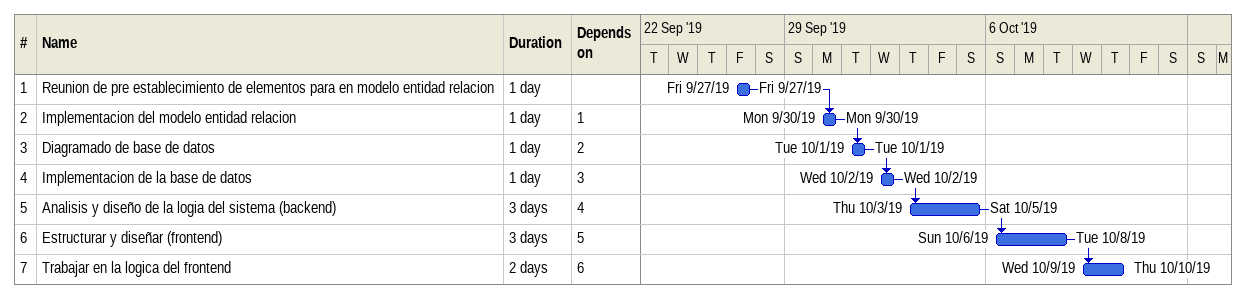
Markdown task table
| ID | Task | Duration | Start | Finish | Predecessors |
|---|---|---|---|---|---|
| 1 | Reunion de pre establecimiento de elementos para en modelo entidad relacion | 1d | 2019-09-27 | 2019-09-27 |  |
| 2 | Implementacion del modelo entidad relacion | 1d | 2019-09-30 | 2019-09-30 | 1 |
| 3 | Diagramado de base de datos | 1d | 2019-10-01 | 2019-10-01 | 2 |
| 4 | Implementacion de la base de datos | 1d | 2019-10-02 | 2019-10-02 | 3 |
| 5 | Analisis y diseño de la logia del sistema (backend) | 3d | 2019-10-03 | 2019-10-05 | 4 |
| 6 | Estructurar y diseñar (frontend) | 3d | 2019-10-06 | 2019-10-08 | 5 |
| 7 | Trabajar en la logica del frontend | 2d | 2019-10-09 | 2019-10-10 | 6 |
